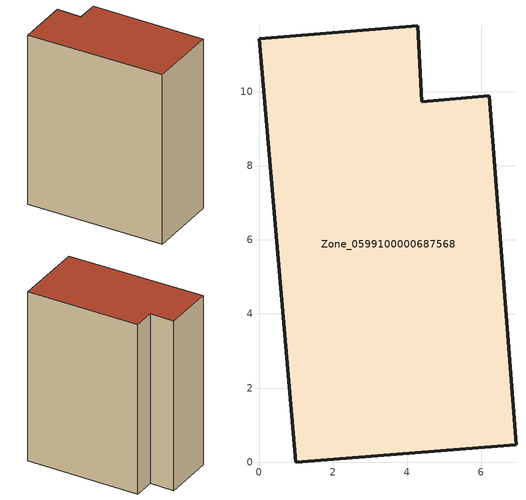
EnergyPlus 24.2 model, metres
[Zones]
Zone_0599100000687568
 floor ground (C_G): 0.99,0 0,11.43 4.29,11.78 4.39,9.73 6.21,9.9 6.94,0.47 z0
 wall outside (C_F): 0.99,0 6.94,0.47 6.21,9.9 4.39,9.73 4.29,11.78 0,11.43 0.99,0 z0:14.49
 roof outside (C_R): 0,11.43 0.99,0 6.94,0.47 6.21,9.9 4.39,9.73 4.29,11.78 z14.49
[BUILDING]
Pand.0599100000687568: North Axis=0; Terrain=City; Loads Convergence Tolerance Value=0.04; Temperature Convergence Tolerance Value=0.4; Solar Distribution=FullExterior; Maximum Number of Warmup Days=25; Minimum Number of Warmup Days=1
[Site:Location]
Rotterdam.The.Hague.AP_ZH_NLD Design_Conditions: Latitude=51.96; Longitude=4.45; Time Zone=1; Elevation=-4.5
[SITE:GROUNDTEMPERATURE:BUILDINGSURFACE]
18, 18, 18, 18, 18, 18, 18, 18, 18, 18, 18, 18
[MATERIAL] Thermal Absorptance=0.9; Solar Absorptance=0.7; Visible Absorptance=0.7
Name | Roughness | Thickness | Conductivity | Density | Specific Heat
G.TI.1946 | MediumSmooth | 0.15 | 1 | 540 | 1210
F.TI.1946 | Rough | 0.3 | 0.857143 | 1920 | 840
R.TI.1946 | MediumRough | 0.2 | 0.1 | 1500 | 1000
[CONSTRUCTION]
C_G: G.TI.1946
C_F: F.TI.1946
C_R: R.TI.1946
[ZONE]
Zone_0599100000687568: Type=1; Multiplier=1; Ceiling Height=Autocalculate; Volume=Autocalculate; Floor Area=autocalculate; Part of Total Floor Area=Yes
[ZONEINFILTRATION:DESIGNFLOWRATE]
Infil_Zone_0599100000687568: Zone or ZoneList or Space or SpaceList=Zone_0599100000687568; Schedule=AlwaysOn; Design Flow Rate Calculation Method=Flow/Area; Flow Rate per Floor Area=0.003; Constant Term Coefficient=1; Temperature Term Coefficient=0; Velocity Term Coefficient=0; Velocity Squared Term Coefficient=0
[HVACTEMPLATE:ZONE:IDEALLOADSAIRSYSTEM]
Zone_0599100000687568: Maximum Heating Supply Air Temperature=50; Minimum Cooling Supply Air Temperature=13; Maximum Heating Supply Air Humidity Ratio=0.0156; Minimum Cooling Supply Air Humidity Ratio=0.0077; Heating Limit=NoLimit; Cooling Limit=NoLimit; Dehumidification Control Type=ConstantSensibleHeatRatio; Cooling Sensible Heat Ratio=0.7; Dehumidification Setpoint=60; Humidification Control Type=None; Humidification Setpoint=30; Outdoor Air Method=None; Outdoor Air Flow Rate per Person=0.00944; Outdoor Air Flow Rate per Zone Floor Area=0; Outdoor Air Flow Rate per Zone=0; Demand Controlled Ventilation Type=None; Outdoor Air Economizer Type=NoEconomizer; Heat Recovery Type=None; Sensible Heat Recovery Effectiveness=0.7; Latent Heat Recovery Effectiveness=0.65
[ZONECONTROL:THERMOSTAT]
ThermostatControl_Zone_0599100000687568: Zone or ZoneList=Zone_0599100000687568; Control Type Schedule=DualSetpointControlType; Control 1=Thermostat_Zone_0599100000687568; Temperature Difference Between Cutout And Setpoint=0
[THERMOSTATSETPOINT:DUALSETPOINT]
Thermostat_Zone_0599100000687568: Heating Setpoint Temperature Schedule=HeatingSetpoint_Zone_0599100000687568; Cooling Setpoint Temperature Schedule=CoolingSetpoint_Zone_0599100000687568
[SCHEDULE:COMPACT]
HeatingSetpoint_Zone_0599100000687568: Through: 12/31, For: AllDays, Until: 24:00, 21
CoolingSetpoint_Zone_0599100000687568: Through: 12/31, For: AllDays, Until: 24:00, 24
DualSetpointControlType: Through: 12/31, For: AllDays, Until: 24:00, 4
AlwaysOn: Through: 12/31, For: AllDays, Until: 24:00, 1
